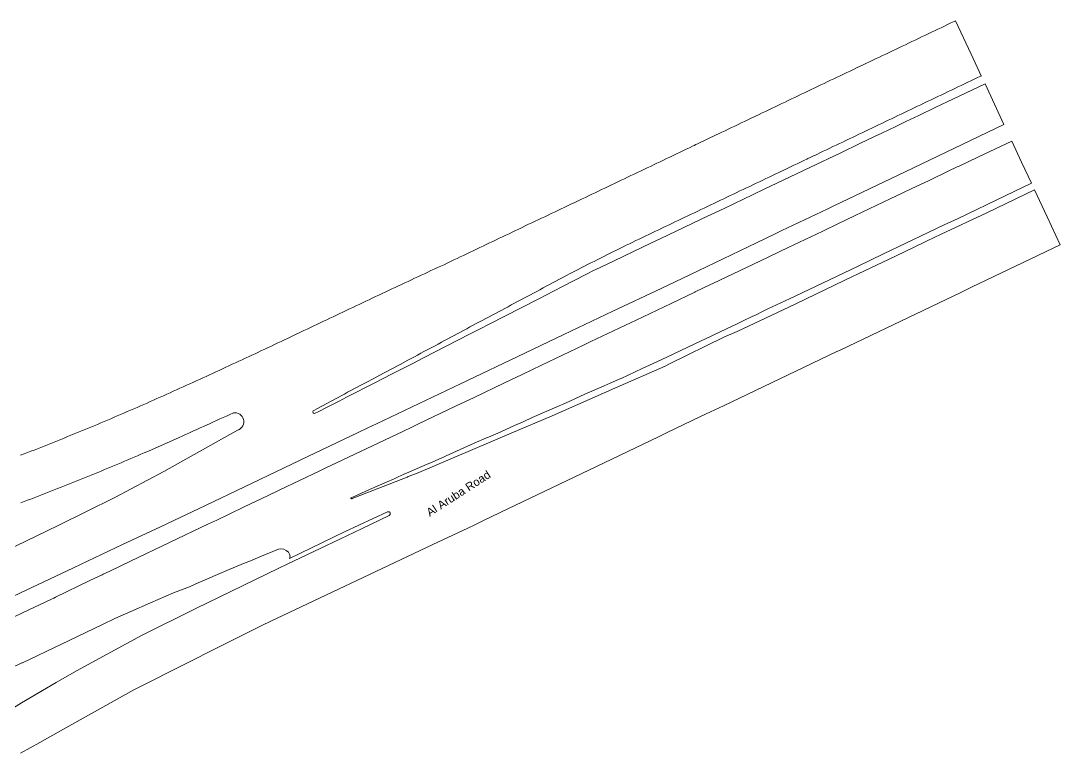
# Model space of a CAD drawing. Header units: metres. Extents: x 662613 to 666742, y 2728069 to 2732733.
# Drawn here: x 665104.6 to 665335.5, y 2732134 to 2732296.7 of the extents above; entities that cross this region are included whole.
import ezdxf
from ezdxf.enums import TextEntityAlignment as Align

# ---------------------------------------------------------------- set-up
doc = ezdxf.new("R2010")
doc.units = ezdxf.units.M
doc.header["$MEASUREMENT"] = 0
doc.layers.add('DQ_Road_Name', color=252, linetype='Continuous', lineweight=18)
doc.layers.add('Xref_DQ_MasterPlan_2024$0$DQ_ROADS', color=8, linetype='Continuous', lineweight=13)
doc.styles.add('DQ_Plot_No', font='arial.ttf', dxfattribs={"height": 3})

# ---------------------------------------------------------------- blocks, each defined once
blk = doc.blocks.new('Xref_DQ_MasterPlan_2024$0$DQ_Roads_')
at = {"layer": 'Xref_DQ_MasterPlan_2024$0$DQ_ROADS'}
for points in [[(665101.1263, 2732178.9235), (665112.9328, 2732184.6024), (665125.4879, 2732190.8263), (665136.4014, 2732196.5895), (665152.9345, 2732205.818), (665153.0547, 2732205.8872), (665153.1727, 2732205.9596), (665153.2889, 2732206.0354), (665153.4029, 2732206.1142), (665153.4569, 2732206.1526), (665153.7099, 2732206.4114), (665153.9177, 2732206.7228), (665154.0653, 2732207.0743), (665154.1427, 2732207.4473), (665154.1475, 2732207.8209), (665154.0851, 2732208.1761), (665153.9669, 2732208.4977), (665153.7947, 2732208.7939), (665153.5609, 2732209.0689), (665153.2697, 2732209.3043), (665152.9329, 2732209.4835), (665152.5674, 2732209.5951), (665152.1944, 2732209.6349), (665151.8334, 2732209.6063), (665151.7528, 2732209.5853), (665151.0252, 2732209.2547), (665150.2978, 2732208.9225), (665149.5686, 2732208.5953), (665148.841, 2732208.2687), (665148.1143, 2732207.9364), (665147.3905, 2732207.6001), (665146.6573, 2732207.2603), (665145.2051, 2732206.5905), (665144.4769, 2732206.2655), (665143.7457, 2732205.9374), (665142.8494, 2732205.534), (665141.9524, 2732205.1294), (665141.2253, 2732204.8018), (665140.4943, 2732204.4758), (665139.7635, 2732204.1457), (665132.9655, 2732201.1298), (665132.0461, 2732200.7351), (665131.309, 2732200.4211), (665130.5733, 2732200.1094), (665129.8362, 2732199.8001), (665129.0992, 2732199.4862), (665128.3631, 2732199.1708), (665127.6219, 2732198.8602), (665126.8869, 2732198.5468), (665126.1494, 2732198.243), (665125.4096, 2732197.9377), (665124.6731, 2732197.6304), (665123.9341, 2732197.3168), (665123.1943, 2732197.0075), (665122.4561, 2732196.6978), (665121.7155, 2732196.3971), (665120.9746, 2732196.0934), (665120.2349, 2732195.7902), (665119.4939, 2732195.4926), (665118.7538, 2732195.1885), (665118.0109, 2732194.8793), (665117.2714, 2732194.5772), (665116.5252, 2732194.2854), (665115.7832, 2732193.9852), (665115.0403, 2732193.686), (665114.2944, 2732193.3944), (665113.5498, 2732193.1016), (665112.8035, 2732192.8122), (665112.0635, 2732192.5165), (665111.3193, 2732192.2243), (665110.5732, 2732191.9226), (665109.8299, 2732191.6202), (665109.0831, 2732191.337), (665108.3353, 2732191.0527), (665107.5879, 2732190.7662), (665106.8416, 2732190.4811), (665106.093, 2732190.1959), (665105.3394, 2732189.905), (665104.6003, 2732189.6263)], [(665104.5861, 2732200.2101), (665105.3322, 2732200.496), (665106.0774, 2732200.7847), (665106.8226, 2732201.0759), (665107.5671, 2732201.368), (665108.313, 2732201.6601), (665109.0578, 2732201.9507), (665109.8032, 2732202.2453), (665110.5475, 2732202.5368), (665111.287, 2732202.8308), (665112.0263, 2732203.1278), (665112.7685, 2732203.4309), (665113.5104, 2732203.7317), (665114.2519, 2732204.0327), (665114.9917, 2732204.3338), (665115.7323, 2732204.6353), (665116.4725, 2732204.9381), (665117.2121, 2732205.2401), (665117.952, 2732205.5439), (665118.6902, 2732205.849), (665119.4301, 2732206.1563), (665120.1688, 2732206.462), (665120.9085, 2732206.7674), (665121.6477, 2732207.0718), (665122.3827, 2732207.379), (665123.1196, 2732207.6915), (665123.8556, 2732208.003), (665124.5902, 2732208.3174), (665125.3261, 2732208.6331), (665126.0628, 2732208.9469), (665126.7991, 2732209.2603), (665127.5326, 2732209.5722), (665128.2663, 2732209.8884), (665128.9994, 2732210.2071), (665129.7324, 2732210.5276), (665130.4658, 2732210.848), (665131.1979, 2732211.1683), (665131.931, 2732211.4898), (665132.663, 2732211.8111), (665133.3927, 2732212.1322), (665134.1243, 2732212.4573), (665134.855, 2732212.781), (665135.5852, 2732213.1077), (665136.3157, 2732213.4354), (665137.0447, 2732213.7617), (665137.7743, 2732214.0906), (665138.5026, 2732214.4178), (665139.2308, 2732214.7474), (665139.9589, 2732215.0786), (665140.6866, 2732215.41), (665141.4147, 2732215.7432), (665142.144, 2732216.0749), (665142.8718, 2732216.4046), (665143.6001, 2732216.7381), (665144.3262, 2732217.0686), (665145.0534, 2732217.3999), (665145.781, 2732217.7336), (665146.5074, 2732218.0667), (665147.2347, 2732218.4), (665147.9617, 2732218.736), (665148.6891, 2732219.0698), (665149.4144, 2732219.4045), (665150.1391, 2732219.7409), (665150.866, 2732220.0775), (665151.5921, 2732220.413), (665152.3168, 2732220.7493), (665153.0421, 2732221.0874), (665153.7674, 2732221.4253), (665154.4931, 2732221.7616), (665155.2178, 2732222.0988), (665155.9418, 2732222.4361), (665156.6664, 2732222.7753), (665157.3883, 2732223.1173), (665158.1161, 2732223.4587), (665158.8412, 2732223.7955), (665159.562, 2732224.1318), (665160.2849, 2732224.4736), (665161.0096, 2732224.8166), (665161.7331, 2732225.1601), (665162.4562, 2732225.4998), (665163.1803, 2732225.8423), (665163.9028, 2732226.1826), (665164.6241, 2732226.5254), (665165.3462, 2732226.8692), (665166.7907, 2732227.559), (665167.5146, 2732227.9032), (665168.2358, 2732228.2475), (665168.9598, 2732228.5885), (665169.6813, 2732228.9332), (665170.4035, 2732229.2751), (665171.1266, 2732229.6202), (665171.8473, 2732229.9654), (665172.5707, 2732230.3086), (665173.2926, 2732230.6536), (665174.0149, 2732230.9967), (665174.7382, 2732231.3423), (665175.4614, 2732231.6855), (665176.1805, 2732232.0294), (665176.7836, 2732232.314), (665176.9053, 2732232.3714), (665177.6296, 2732232.7173), (665178.3526, 2732233.0589), (665179.0778, 2732233.3969), (665179.8003, 2732233.7384), (665180.5253, 2732234.0765), (665181.2483, 2732234.4204), (665181.9716, 2732234.7615), (665182.6951, 2732235.1012), (665183.4196, 2732235.4445), (665184.1432, 2732235.7856), (665184.8675, 2732236.1245), (665185.5923, 2732236.4642), (665186.3146, 2732236.803), (665187.0389, 2732237.1474), (665187.7635, 2732237.4876), (665188.4882, 2732237.8262), (665189.2131, 2732238.1673), (665189.9381, 2732238.5039), (665190.6609, 2732238.8406), (665191.3869, 2732239.1823), (665192.1104, 2732239.5255), (665192.8318, 2732239.8627), (665193.5596, 2732240.201), (665194.2772, 2732240.5488), (665195.0094, 2732240.8779), (665195.73, 2732241.2477), (665196.4677, 2732241.5611), (665197.1935, 2732241.8977), (665197.9163, 2732242.2041), (665198.6408, 2732242.551), (665199.3616, 2732242.8912), (665200.0832, 2732243.2355), (665200.8028, 2732243.5965), (665201.5272, 2732243.928), (665202.251, 2732244.2682), (665202.971, 2732244.6219), (665203.6927, 2732244.9628), (665204.4148, 2732245.3056), (665205.1333, 2732245.6514), (665205.855, 2732246.0041), (665206.5741, 2732246.3517), (665207.3094, 2732246.6876), (665208.0241, 2732247.0405), (665208.7474, 2732247.3759), (665209.4715, 2732247.7179), (665210.1936, 2732248.0652), (665210.9149, 2732248.41), (665211.6393, 2732248.747), (665212.3601, 2732249.0915), (665213.0823, 2732249.4365), (665213.801, 2732249.787), (665214.526, 2732250.1271), (665215.2489, 2732250.4716), (665215.9691, 2732250.8154), (665216.6916, 2732251.1621), (665217.4099, 2732251.5161), (665218.1428, 2732251.8525), (665218.8609, 2732252.2006), (665219.5832, 2732252.5366), (665220.3063, 2732252.8802), (665221.0289, 2732253.2196), (665221.7505, 2732253.568), (665222.4726, 2732253.9125), (665223.1953, 2732254.2563), (665223.9171, 2732254.5994), (665224.6397, 2732254.9419), (665225.3624, 2732255.2875), (665226.0847, 2732255.6311), (665226.8059, 2732255.9754), (665227.7036, 2732256.4009), (665228.5963, 2732256.8205), (665229.3168, 2732257.1683), (665230.041, 2732257.5125), (665230.7623, 2732257.856), (665231.4842, 2732258.2005), (665232.2078, 2732258.5417), (665232.9288, 2732258.8865), (665233.6543, 2732259.2255), (665234.3742, 2732259.5727), (665235.0974, 2732259.9202), (665235.8189, 2732260.2665), (665236.5404, 2732260.6115), (665237.2609, 2732260.9585), (665237.9837, 2732261.3019), (665238.7053, 2732261.6453), (665239.4267, 2732261.9918), (665240.1487, 2732262.3353), (665240.8707, 2732262.679), (665241.5931, 2732263.0252), (665242.3153, 2732263.3671), (665243.0377, 2732263.7094), (665243.7619, 2732264.0523), (665244.4812, 2732264.4026), (665245.2051, 2732264.7482), (665245.924, 2732265.0954), (665246.6459, 2732265.4389), (665247.3671, 2732265.7852), (665248.0899, 2732266.1296), (665248.8131, 2732266.4713), (665249.5332, 2732266.8154), (665250.2568, 2732267.1608), (665250.9783, 2732267.5073), (665251.7003, 2732267.8515), (665252.4224, 2732268.1952), (665253.1451, 2732268.5385), (665253.8664, 2732268.8865), (665254.2269, 2732269.0597), (665254.5874, 2732269.233), (665254.9714, 2732269.4201), (665259.0681, 2732271.374), (665259.6121, 2732271.6391), (665260.3357, 2732271.9783), (665261.0577, 2732272.3229), (665261.7795, 2732272.6673), (665262.5025, 2732273.0122), (665263.2219, 2732273.358), (665263.9469, 2732273.7013), (665264.6691, 2732274.0441), (665265.391, 2732274.3887), (665266.112, 2732274.7332), (665266.8357, 2732275.0769), (665268.6254, 2732275.9357), (665269.3488, 2732276.2771), (665270.0695, 2732276.6239), (665270.791, 2732276.971), (665271.5149, 2732277.3123), (665272.2344, 2732277.6608), (665272.9563, 2732278.0046), (665273.6792, 2732278.3482), (665274.4005, 2732278.6942), (665275.1229, 2732279.041), (665275.8434, 2732279.3884), (665276.5645, 2732279.7295), (665277.2867, 2732280.0751), (665278.0091, 2732280.4225), (665278.7314, 2732280.7669), (665279.4525, 2732281.1125), (665280.1744, 2732281.4562), (665280.8958, 2732281.8022), (665281.6196, 2732282.144), (665282.3408, 2732282.4876), (665283.0635, 2732282.8344), (665283.7855, 2732283.1758), (665284.5077, 2732283.519), (665285.2312, 2732283.8635), (665285.9537, 2732284.2057), (665286.6755, 2732284.5496), (665287.3974, 2732284.8991), (665288.1206, 2732285.2384), (665288.843, 2732285.5817), (665289.5653, 2732285.928), (665290.2884, 2732286.2721), (665291.7318, 2732286.9604), (665292.4547, 2732287.3055), (665293.1762, 2732287.6493), (665293.8981, 2732287.9927), (665294.6208, 2732288.3356), (665295.3436, 2732288.6788), (665296.0663, 2732289.0223), (665296.7874, 2732289.3648), (665297.5109, 2732289.7091), (665298.2344, 2732290.0539), (665298.957, 2732290.3971), (665299.6787, 2732290.7429), (665300.3994, 2732291.0846), (665301.1228, 2732291.4295), (665301.8462, 2732291.773), (665302.5686, 2732292.1169), (665303.2905, 2732292.4593), (665304.0135, 2732292.8027), (665304.7361, 2732293.1473), (665305.4576, 2732293.4911), (665306.1799, 2732293.8359), (665306.902, 2732294.1832), (665307.6252, 2732294.5303), (665308.3459, 2732294.8758), (665309.0663, 2732295.218), (665309.7875, 2732295.5636), (665310.5117, 2732295.9104), (665311.2329, 2732296.2552), (665311.9532, 2732296.5981), (665312.2671, 2732296.748), (665315.7407, 2732289.3069), (665317.9781, 2732284.5141), (665317.8653, 2732284.4603), (665317.1444, 2732284.117), (665316.419, 2732283.7716), (665315.6962, 2732283.4259), (665314.9758, 2732283.0812), (665314.2558, 2732282.7416), (665313.6606, 2732282.457), (665313.5344, 2732282.3967), (665312.8131, 2732282.052), (665312.0945, 2732281.7034), (665311.3695, 2732281.3522), (665310.6481, 2732281.0061), (665309.9288, 2732280.66), (665309.2042, 2732280.3171), (665308.4821, 2732279.9765), (665307.5935, 2732279.5504), (665306.6953, 2732279.1241), (665305.9734, 2732278.7768), (665305.2521, 2732278.4329), (665304.529, 2732278.0862), (665303.8079, 2732277.7398), (665303.0873, 2732277.3975), (665302.366, 2732277.056), (665301.6421, 2732276.7092), (665300.9215, 2732276.363), (665300.1992, 2732276.0152), (665299.4787, 2732275.6647), (665298.7577, 2732275.3236), (665298.0359, 2732274.9761), (665297.3153, 2732274.635), (665296.5897, 2732274.292), (665295.8683, 2732273.9463), (665295.1459, 2732273.6017), (665294.4242, 2732273.2561), (665293.7028, 2732272.9119), (665292.9812, 2732272.569), (665292.258, 2732272.2274), (665291.5347, 2732271.8795), (665290.8159, 2732271.5324), (665290.0938, 2732271.1883), (665289.3725, 2732270.8444), (665288.6502, 2732270.4988), (665287.9265, 2732270.1487), (665287.2079, 2732269.8036), (665286.485, 2732269.4597), (665285.7627, 2732269.1152), (665285.0426, 2732268.7749), (665284.3187, 2732268.4292), (665283.5956, 2732268.088), (665282.8722, 2732267.7434), (665282.1494, 2732267.3973), (665281.4282, 2732267.0549), (665281.1485, 2732266.922), (665280.7049, 2732266.7113), (665279.9849, 2732266.3668), (665279.4896, 2732266.1316), (665279.2599, 2732266.0226), (665278.5381, 2732265.6771), (665277.8175, 2732265.3345), (665277.0955, 2732264.9913), (665276.3719, 2732264.6461), (665273.9516, 2732263.4883), (665273.7716, 2732263.4023), (665273.0488, 2732263.0601), (665272.3274, 2732262.7159), (665271.6027, 2732262.371), (665270.8821, 2732262.0246), (665270.1617, 2732261.6794), (665269.4375, 2732261.3368), (665268.715, 2732260.9921), (665267.9932, 2732260.6459), (665267.2715, 2732260.3044), (665266.549, 2732259.9589), (665265.8246, 2732259.6192), (665265.1042, 2732259.2731), (665264.3812, 2732258.9294), (665263.6581, 2732258.5855), (665262.9362, 2732258.2449), (665262.215, 2732257.8935), (665261.4913, 2732257.5516), (665260.7694, 2732257.212), (665260.0512, 2732256.8659), (665259.3267, 2732256.5257), (665258.6038, 2732256.1759), (665257.8839, 2732255.8273), (665257.1606, 2732255.4859), (665256.4415, 2732255.1389), (665255.7158, 2732254.8029), (665254.9945, 2732254.4519), (665254.2741, 2732254.1044), (665253.5506, 2732253.7607), (665252.8281, 2732253.4156), (665252.1083, 2732253.0743), (665251.38, 2732252.7345), (665250.6612, 2732252.3808), (665249.9409, 2732252.04), (665249.2149, 2732251.6981), (665248.4947, 2732251.3505), (665247.7729, 2732251.0088), (665247.0491, 2732250.6672), (665246.3301, 2732250.3189), (665245.6066, 2732249.9781), (665244.8835, 2732249.6288), (665244.1634, 2732249.2861), (665243.4399, 2732248.9462), (665242.7215, 2732248.6003), (665242.0005, 2732248.2502), (665241.2796, 2732247.8985), (665240.5602, 2732247.5521), (665239.84, 2732247.2093), (665239.1207, 2732246.8652), (665238.4031, 2732246.5088), (665237.6906, 2732246.1504), (665236.9685, 2732245.8049), (665236.2547, 2732245.4476), (665235.5388, 2732245.0869), (665234.8235, 2732244.7319), (665234.1101, 2732244.3791), (665233.3977, 2732244.0197), (665232.6814, 2732243.6514), (665231.971, 2732243.2781), (665231.2616, 2732242.9273), (665230.5434, 2732242.565), (665229.8349, 2732242.1945), (665229.1226, 2732241.832), (665228.4135, 2732241.4653), (665227.7035, 2732241.0914), (665226.9915, 2732240.7269), (665225.5775, 2732239.9939), (665224.8692, 2732239.6279), (665224.1612, 2732239.2536), (665223.4526, 2732238.8732), (665222.7476, 2732238.4971), (665222.0434, 2732238.1216), (665221.3364, 2732237.7465), (665220.6331, 2732237.3715), (665219.9272, 2732236.9936), (665219.2228, 2732236.618), (665218.5172, 2732236.2389), (665217.8125, 2732235.8578), (665217.1061, 2732235.4782), (665216.4006, 2732235.1024), (665215.6947, 2732234.7274), (665214.9885, 2732234.3518), (665214.285, 2732233.9742), (665213.5792, 2732233.5956), (665212.8725, 2732233.2196), (665212.1668, 2732232.8395), (665211.4636, 2732232.4637), (665210.7538, 2732232.0863), (665210.0472, 2732231.7077), (665209.3431, 2732231.3322), (665208.6386, 2732230.9607), (665207.9301, 2732230.5835), (665207.2253, 2732230.2049), (665206.52, 2732229.829), (665205.8127, 2732229.4523), (665205.1095, 2732229.078), (665204.403, 2732228.7042), (665203.6943, 2732228.3226), (665202.9931, 2732227.9443), (665202.2868, 2732227.5648), (665201.5805, 2732227.1873), (665200.8748, 2732226.8083), (665200.1742, 2732226.433), (665199.4674, 2732226.0556), (665198.76, 2732225.677), (665198.0572, 2732225.2959), (665197.3494, 2732224.9199), (665196.6429, 2732224.5431), (665194.8779, 2732223.6045), (665194.171, 2732223.2285), (665193.4639, 2732222.8546), (665192.7587, 2732222.4753), (665192.0578, 2732222.1001), (665191.3482, 2732221.7195), (665190.6264, 2732221.328), (665188.8704, 2732220.3973), (665188.172, 2732220.0313), (665187.4604, 2732219.6555), (665186.7504, 2732219.2873), (665186.0511, 2732218.8966), (665185.3418, 2732218.5202), (665183.5861, 2732217.5792), (665182.8686, 2732217.1981), (665181.4545, 2732216.4451), (665180.7487, 2732216.0679), (665180.044, 2732215.69), (665179.3372, 2732215.3108), (665178.6324, 2732214.9338), (665177.9289, 2732214.5634), (665177.2217, 2732214.1866), (665176.5147, 2732213.8087), (665175.8085, 2732213.4336), (665170.5077, 2732210.5931), (665169.7328, 2732210.1442), (665169.6009, 2732210.0577), (665169.5287, 2732209.9529), (665169.4782, 2732209.8135), (665169.5331, 2732209.646), (665169.6158, 2732209.5706), (665169.7365, 2732209.5206), (665169.8999, 2732209.4906), (665170.8181, 2732209.9316), (665172.673, 2732210.8849), (665175.3368, 2732212.2464), (665176.9821, 2732213.0946), (665183.4197, 2732216.3937), (665186.9976, 2732218.2148), (665190.0732, 2732219.7898), (665191.6732, 2732220.61), (665194.1116, 2732221.8706), (665199.1434, 2732224.4352), (665204.4723, 2732227.1822), (665206.3537, 2732228.136), (665208.9639, 2732229.4687), (665212.0164, 2732231.0445), (665219.724, 2732234.9881), (665224.7864, 2732237.609), (665230.302, 2732240.4208), (665231.9927, 2732241.3093), (665232.2015, 2732241.4095), (665236.4424, 2732243.4197), (665240.5659, 2732245.3913), (665244.5903, 2732247.3044), (665246.7927, 2732248.3553), (665257.1429, 2732253.3075), (665260.8379, 2732255.0669), (665267.3344, 2732258.1741), (665269.7315, 2732259.3038), (665275.5339, 2732262.0843), (665279.8786, 2732264.1716), (665286.7643, 2732267.4204), (665291.0066, 2732269.4697), (665294.2307, 2732271.0081), (665295.8938, 2732271.8017), (665298.983, 2732273.2736), (665301.2223, 2732274.3434), (665304.1106, 2732275.7107), (665307.7347, 2732277.4545), (665311.7879, 2732279.3716), (665318.8156, 2732282.72), (665320.9222, 2732278.2074), (665323.0287, 2732273.6949), (665301.0719, 2732263.1482), (665285.2637, 2732255.6206), (665283.7612, 2732254.9051), (665273.6835, 2732250.1253), (665272.2206, 2732249.4243), (665266.2265, 2732246.5523), (665253.253, 2732240.31), (665246.845, 2732237.2268), (665236.1711, 2732232.185), (665225.2414, 2732227.0223), (665221.8624, 2732225.409), (665215.0705, 2732222.1661), (665203.8423, 2732216.8051), (665183.6277, 2732207.202), (665181.7336, 2732206.3022), (665179.5501, 2732205.2596), (665166.7954, 2732199.1695), (665163.0117, 2732197.3629), (665145.6294, 2732189.0171), (665138.6413, 2732185.7349), (665135.6292, 2732184.3202), (665127.235, 2732180.3776), (665116.3014, 2732175.2187), (665095.0718, 2732165.2019)], [(665098.422, 2732141.2673), (665104.7594, 2732145.182), (665112.4618, 2732149.7275), (665117.006, 2732152.3136), (665131.465, 2732160.1572), (665143.5229, 2732166.1655), (665161.8178, 2732175.0193), (665163.962, 2732176.0478), (665172.4944, 2732180.1406), (665180.3073, 2732183.8882), (665186.4555, 2732186.8373), (665186.4911, 2732186.8561), (665186.5247, 2732186.8779), (665186.5561, 2732186.9029), (665186.5851, 2732186.9307), (665186.6113, 2732186.9609), (665186.6349, 2732186.9935), (665186.6551, 2732187.0283), (665186.6721, 2732187.0645), (665186.6857, 2732187.1023), (665186.6959, 2732187.1413), (665186.6983, 2732187.1562), (665186.7023, 2732187.1809), (665186.7049, 2732187.2209), (665186.7039, 2732187.2611), (665186.6993, 2732187.3009), (665186.6909, 2732187.3401), (665186.6791, 2732187.3785), (665186.6637, 2732187.4155), (665186.6449, 2732187.4511), (665186.6229, 2732187.4847), (665186.5981, 2732187.5161), (665186.5703, 2732187.5451), (665186.5399, 2732187.5715), (665186.5073, 2732187.5949), (665186.4727, 2732187.6151), (665186.4365, 2732187.6321), (665186.3987, 2732187.6457), (665186.3597, 2732187.6559), (665186.3201, 2732187.6623), (665186.2801, 2732187.6649), (665186.2399, 2732187.6639), (665186.2, 2732187.6593), (665186.1608, 2732187.6509), (665186.1224, 2732187.6391), (665186.0854, 2732187.6237), (665176.5488, 2732183.1609), (665164.3156, 2732177.2888), (665164.4306, 2732177.7547), (665164.3208, 2732178.2092), (665164.096, 2732178.6428), (665163.5837, 2732179.066), (665163.061, 2732179.3376), (665162.3553, 2732179.4264), (665161.8625, 2732179.3215), (665157.7453, 2732177.636), (665155.5348, 2732176.6462), (665155.5294, 2732176.6438), (665154.4599, 2732176.2794), (665150.944, 2732174.7944), (665143.4787, 2732171.6046), (665142.0752, 2732170.9958), (665138.5357, 2732169.5962), (665133.4525, 2732167.4209), (665129.0713, 2732165.4982), (665125.477, 2732163.9282), (665122.7996, 2732162.6079), (665113.6429, 2732158.2594), (665104.981, 2732154.1049), (665104.8716, 2732154.0527), (665095.9228, 2732149.7795)], [(665091.6604, 2732158.8022), (665105.012, 2732165.1616), (665111.4164, 2732168.212), (665111.9809, 2732168.4809), (665112.3641, 2732168.6662), (665119.9709, 2732172.3439), (665122.6624, 2732173.6452), (665122.8866, 2732173.7536), (665124.3822, 2732174.4767), (665128.9805, 2732176.6999), (665146.347, 2732184.9511), (665147.67, 2732185.5797), (665147.9837, 2732185.7295), (665154.1236, 2732188.6623), (665159.5944, 2732191.2755), (665161.891, 2732192.3725), (665162.1522, 2732192.4973), (665170.9204, 2732196.6855), (665172.2523, 2732197.3217), (665172.6973, 2732197.5332), (665173.5224, 2732197.9253), (665189.4671, 2732205.5029), (665191.3622, 2732206.4035), (665192.9735, 2732207.1693), (665201.1854, 2732211.0854), (665205.3323, 2732213.063), (665212.0477, 2732216.2654), (665216.0222, 2732218.166), (665220.2548, 2732220.19), (665229.6325, 2732224.6744), (665230.971, 2732225.3125), (665231.2522, 2732225.4465), (665241.3182, 2732230.245), (665249.068, 2732233.9393), (665254.3664, 2732236.4651), (665254.4026, 2732236.4824), (665257.8259, 2732238.1143), (665258.3813, 2732238.3789), (665268.7783, 2732243.3316), (665275.103, 2732246.3444), (665282.6044, 2732249.9177), (665282.9601, 2732250.0872), (665282.9645, 2732250.0893), (665283.2701, 2732250.2361), (665285.9654, 2732251.5312), (665289.9698, 2732253.4552), (665297.7195, 2732257.1716), (665300.5447, 2732258.5045), (665302.4344, 2732259.3961), (665306.3985, 2732261.2664), (665310.6317, 2732263.3036), (665312.6119, 2732264.2566), (665312.8936, 2732264.3922), (665317.3502, 2732266.537), (665324.7562, 2732269.9943), (665326.9347, 2732265.3158), (665329.113, 2732260.6372), (665323.2936, 2732257.8769), (665312.8227, 2732252.8409), (665309.7402, 2732251.371), (665306.1545, 2732249.6691), (665296.2754, 2732244.965), (665290.6087, 2732242.2268), (665281.1708, 2732237.7334), (665275.3608, 2732234.9766), (665270.6064, 2732232.7146), (665269.3862, 2732232.1341), (665267.9465, 2732231.4405), (665267.0797, 2732231.0229), (665265.2614, 2732230.1469), (665263.9352, 2732229.508), (665258.5432, 2732226.9559), (665258.1567, 2732226.7699), (665254.1931, 2732224.8623), (665248.3017, 2732222.0527), (665245.9436, 2732220.9624), (665244.3204, 2732220.2118), (665242.6689, 2732219.4483), (665238.0017, 2732217.2902), (665237.5418, 2732217.0776), (665236.034, 2732216.4112), (665235.5544, 2732216.1992), (665234.248, 2732215.6219), (665229.9496, 2732213.7421), (665226.5614, 2732212.2287), (665224.9365, 2732211.503), (665224.2169, 2732211.1815), (665218.2372, 2732208.5614), (665216.1873, 2732207.6469), (665214.2685, 2732206.791), (665210.5571, 2732205.1353), (665208.4885, 2732204.2282), (665208.0552, 2732204.0381), (665205.3584, 2732202.8556), (665199.1438, 2732200.0753), (665198.8244, 2732199.9325), (665196.679, 2732198.9978), (665193.7068, 2732197.703), (665189.8001, 2732195.9897), (665188.4529, 2732195.3817), (665187.4034, 2732194.9081), (665185.9723, 2732194.2623), (665182.0537, 2732192.5574), (665178.5566, 2732190.9823), (665177.9358, 2732190.7186), (665177.9188, 2732190.6804), (665177.9173, 2732190.6503), (665177.9202, 2732190.6303), (665177.9341, 2732190.5986), (665177.9501, 2732190.59), (665177.9835, 2732190.576), (665178.0179, 2732190.565), (665178.0533, 2732190.5572), (665178.0893, 2732190.5528), (665178.1253, 2732190.5518), (665178.1615, 2732190.554), (665178.1973, 2732190.5596), (665178.2323, 2732190.5686), (665178.8443, 2732190.7775), (665190.4162, 2732195.3619), (665190.6919, 2732195.4711), (665192.4932, 2732196.1847), (665213.5872, 2732205.0993), (665222.6775, 2732208.9409), (665236.5958, 2732215.097), (665247.7337, 2732220.0234), (665248.6952, 2732220.4951), (665260.7889, 2732226.4286), (665263.7904, 2732227.7295), (665270.1819, 2732230.7652), (665271.289, 2732231.2872), (665276.8002, 2732233.8853), (665287.7053, 2732239.1133), (665292.0706, 2732241.1892), (665297.3833, 2732243.7156), (665302.8049, 2732246.2974), (665305.9943, 2732247.8162), (665309.1052, 2732249.2951), (665319.2104, 2732254.0988), (665329.8128, 2732259.1624), (665332.6181, 2732253.153), (665335.5221, 2732246.9322), (665315.823, 2732237.526), (665313.45, 2732236.3929), (665286.7711, 2732223.6539), (665285.7698, 2732223.1758), (665260.7192, 2732211.2143), (665256.8788, 2732209.3774), (665255.4932, 2732208.7147), (665248.3535, 2732205.2999), (665246.3076, 2732204.3214), (665232.5287, 2732197.7311), (665212.7934, 2732188.2696), (665207.4224, 2732185.6946), (665205.5095, 2732184.7775), (665203.892, 2732184.0138), (665196.1247, 2732180.3467), (665183.5233, 2732174.3973), (665170.9904, 2732168.4496), (665160.1852, 2732163.3218), (665158.1712, 2732162.366), (665152.3886, 2732159.4699), (665146.0389, 2732156.2898), (665143.4207, 2732154.9785), (665141.9578, 2732154.2458), (665129.755, 2732148.0425), (665113.4648, 2732138.9547), (665108.8638, 2732136.3904), (665104.5578, 2732133.9904)]]:
    blk.add_lwpolyline(points, dxfattribs=at)
blk = doc.blocks.new('Xref_DQ_MasterPlan_2024')
blk.add_blockref('Xref_DQ_MasterPlan_2024$0$DQ_Roads_', (0, 0))

msp = doc.modelspace()

# ---------------------------------------------------------------- block references
msp.add_blockref('Xref_DQ_MasterPlan_2024', (0, 0))

# ---------------------------------------------------------------- texts
at = {"layer": 'DQ_Road_Name', "style": 'DQ_Plot_No'}
msp.add_text('Al Aruba Road', height=1.8, rotation=33, dxfattribs=at).set_placement((665202.32, 2732190.97), align=Align.CENTER)

doc.saveas('drawing.dxf')
